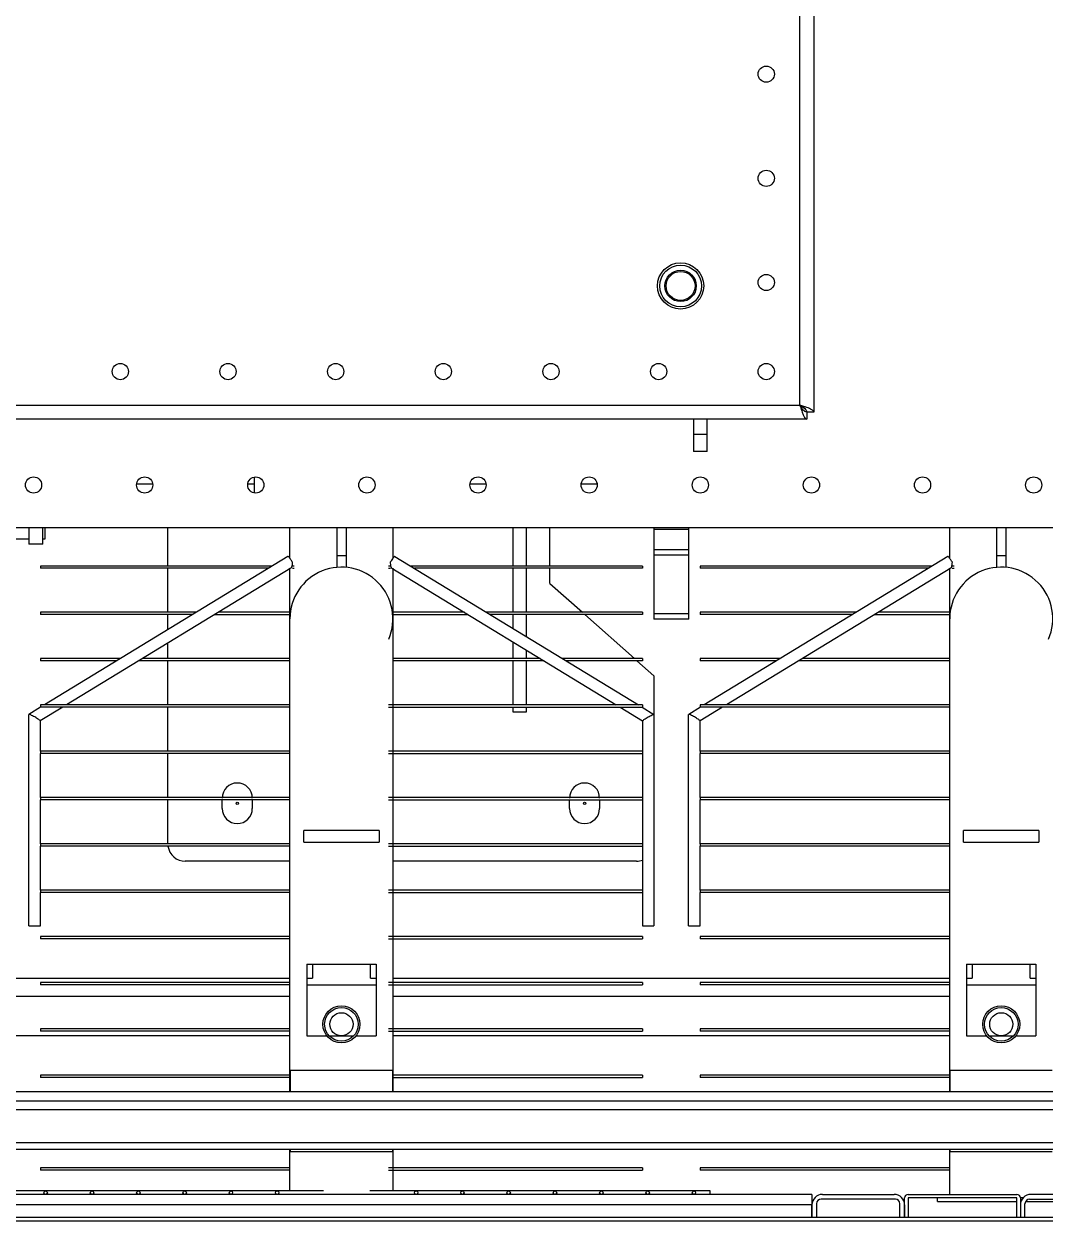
# Model space of a CAD drawing. Header units: millimetres. Extents: x 32496 to 166256, y 3504 to 23939.
# Drawn here: x 97843 to 98725, y 6350 to 7384 of the extents above; entities that cross this region are included whole.
import ezdxf

# ---------------------------------------------------------------- set-up
doc = ezdxf.new("R2010")
doc.units = ezdxf.units.MM
doc.layers.get('0').update_dxf_attribs({"lineweight": 35})
for name, color, linetype in [('FG-S100X100-2068_0', 7, 'Continuous'), ('FG-S80-40-2519_0', 7, 'Continuous'), ('FG-S80-40-922_5_0', 7, 'Continuous'), ('S04S0230_0', 7, 'Continuous'), ('YBM-26-03_3_0', 7, 'Continuous'), ('变压器模型_1__0', 7, 'Continuous')]:
    doc.layers.add(name, color=color, linetype=linetype)

# ---------------------------------------------------------------- blocks, each defined once
blk = doc.blocks.new('etryt5rte')
at = {"color": 2, "lineweight": -3}
blk.add_line((64002.7, -55957.5), (75894.6, -55957.5), dxfattribs=at)
blk = doc.blocks.new('gtrytrgtrr')
at = {"layer": 'FG-S100X100-2068_0', "color": 7, "linetype": 'Continuous'}
for p, q in [((66826.8, -74723.3), (66826.8, -74706.3)), ((66829.8, -74703.3), (66923.8, -74703.3)), ((66923.8, -74706.3), (66829.8, -74706.3)), ((66829.8, -74706.3), (66829.8, -74723.3)), ((66923.8, -74723.3), (66923.8, -74706.3)), ((66926.8, -74706.3), (66926.8, -74723.3))]:
    blk.add_line(p, q, dxfattribs=at)
for centre, start, end in [((66829.8, -74706.3), 90, 180), ((66923.8, -74706.3), 0, 90)]:
    blk.add_arc(centre, 3, start, end, dxfattribs=at)
at = {"layer": 'FG-S80-40-2519_0', "color": 7, "linetype": 'Continuous'}
for p, q in [((66746.8, -74723.3), (66746.8, -74712.3)), ((66750.8, -74711.3), (66750.8, -74723.3)), ((66818.8, -74707.3), (66754.8, -74707.3)), ((66755.8, -74703.3), (66817.8, -74703.3)), ((66822.8, -74723.3), (66822.8, -74711.3)), ((66826.8, -74712.3), (66826.8, -74723.3)), ((66926.8, -74712.3), (66926.8, -74723.3)), ((66930.8, -74723.3), (66930.8, -74711.3)), ((66934.8, -74707.3), (66998.8, -74707.3)), ((66997.8, -74703.3), (66935.8, -74703.3))]:
    blk.add_line(p, q, dxfattribs=at)
for centre, radius, start, end in [((66755.8, -74712.3), 9, 90, 180), ((66754.8, -74711.3), 4, 90, 180), ((66817.8, -74712.3), 9, 0, 90), ((66818.8, -74711.3), 4, 0, 90), ((66935.8, -74712.3), 9, 90, 180), ((66934.8, -74711.3), 4, 90, 180)]:
    blk.add_arc(centre, radius, start, end, dxfattribs=at)
at = {"layer": 'FG-S80-40-922_5_0', "color": 7, "linetype": 'Continuous'}
for q in [(65824.3, -74703.3), (66746.8, -74723.3)]:
    blk.add_line((66746.8, -74703.3), q, dxfattribs=at)
at = {"layer": 'FG-S80-40-922_5_0', "color": 9, "linetype": 'Continuous'}
blk.add_line((66746.8, -74712.3), (65824.3, -74712.3), dxfattribs=at)
at = {"layer": 'S04S0230_0', "color": 7, "linetype": 'Continuous'}
blk.add_line((72186.3, -74723.3), (60350.3, -74723.3), dxfattribs=at)
at = {"layer": 'S04S0230_0', "color": 9, "linetype": 'Continuous'}
blk.add_line((72186.3, -74726.3), (60350.3, -74726.3), dxfattribs=at)
at = {"layer": 'YBM-26-03_3_0', "color": 7, "linetype": 'Continuous'}
for p, q in [((66324.8, -74700.3), (65909.8, -74700.3)), ((66658.8, -74700.3), (66364.8, -74700.3)), ((66658.8, -74703.3), (66658.8, -74700.3))]:
    blk.add_line(p, q, dxfattribs=at)
for centre in [(66084.8, -74701.8), (66124.8, -74701.8), (66164.8, -74701.8), (66204.8, -74701.8), (66244.8, -74701.8), (66284.8, -74701.8), (66404.8, -74701.8), (66444.8, -74701.8), (66484.8, -74701.8), (66524.8, -74701.8), (66564.8, -74701.8), (66604.8, -74701.8), (66644.8, -74701.8)]:
    blk.add_circle(centre, 1.5, dxfattribs=at)
at = {"layer": '变压器模型_1__0', "color": 9, "linetype": 'Continuous'}
for p, q in [((66736.3, -74021.3), (66736.3, -73166.3)), ((64804.3, -74021.3), (66736.3, -74021.3)), ((66644.3, -74046.3), (66656.3, -74046.3)), ((66163.3, -74089.3), (66177.3, -74089.3)), ((66259.3, -74089.3), (66265.3, -74089.3)), ((66451.3, -74089.3), (66465.3, -74089.3)), ((66547.3, -74089.3), (66561.3, -74089.3)), ((66640.3, -74128.7), (66610.3, -74128.7)), ((66610.3, -74145.9), (66640.3, -74145.9)), ((66640.3, -74150.9), (66610.3, -74150.9)), ((66610.3, -74201.3), (66640.3, -74201.3)), ((66315.3, -74504.3), (66315.3, -74516.3)), ((66365.3, -74516.3), (66365.3, -74504.3)), ((66885.3, -74504.3), (66885.3, -74516.3)), ((66935.3, -74516.3), (66935.3, -74504.3)), ((66295.8, -74532.3), (65814.8, -74532.3)), ((66865.8, -74532.3), (66384.8, -74532.3)), ((67510.3, -74630.3), (64030.3, -74630.3))]:
    blk.add_line(p, q, dxfattribs=at)
at = {"layer": '变压器模型_1__0', "color": 6, "linetype": 'Continuous'}
for p, q in [((66748.3, -73166.3), (66748.3, -74027.3)), ((66748.3, -74027.3), (66742.3, -74027.3)), ((66742.3, -74027.3), (66742.3, -74033.3)), ((66742.3, -74033.3), (64798.3, -74033.3)), ((66644.3, -74033.3), (66644.3, -74061.3)), ((66656.3, -74061.3), (66656.3, -74033.3)), ((66656.3, -74061.3), (66644.3, -74061.3)), ((66265.3, -74097.3), (66265.3, -74083.6)), ((67167.3, -74127.3), (64373.3, -74127.3)), ((66070.3, -74127.3), (66070.3, -74141.3)), ((66082.3, -74141.3), (66082.3, -74127.3)), ((66084.3, -74136.8), (66084.3, -74127.3)), ((66190.3, -74160.3), (66190.3, -74127.3)), ((66295.8, -74153.7), (66295.8, -74127.3)), ((66336.3, -74127.3), (66336.3, -74161.3)), ((66344.3, -74127.3), (66344.3, -74161.3)), ((66384.8, -74127.3), (66384.8, -74153.7)), ((66488.3, -74127.3), (66488.3, -74160.3)), ((66500.3, -74160.3), (66500.3, -74127.3)), ((66520.3, -74160.3), (66520.3, -74127.3)), ((66610.3, -74127.3), (66610.3, -74206.3)), ((66640.3, -74206.3), (66640.3, -74127.3)), ((66865.8, -74153.7), (66865.8, -74127.3)), ((66906.3, -74127.3), (66906.3, -74161.3)), ((66914.3, -74127.3), (66914.3, -74161.3)), ((66034.3, -74136.8), (66070.3, -74136.8)), ((66082.3, -74141.3), (66070.3, -74141.3)), ((66082.3, -74136.8), (66084.3, -74136.8)), ((66294.1, -74152), (66083.7, -74280.3)), ((66336.3, -74151.3), (66344.3, -74151.3)), ((66386.5, -74152), (66596.8, -74280.3)), ((66864.1, -74152), (66653.7, -74280.3)), ((66906.3, -74151.3), (66914.3, -74151.3)), ((66280.5, -74160.3), (66080.3, -74160.3)), ((66080.3, -74160.3), (66080.3, -74162.3)), ((66277.2, -74162.3), (66080.3, -74162.3)), ((66296.6, -74162.1), (66102.8, -74280.3)), ((66190.3, -74200.3), (66190.3, -74162.3)), ((66295.8, -74614.3), (66295.8, -74162.3)), ((66299.5, -74160.3), (66297.8, -74160.3)), ((66298, -74162.3), (66299.5, -74162.3)), ((66382.6, -74160.3), (66381, -74160.3)), ((66381, -74162.3), (66382.7, -74162.3)), ((66383.9, -74162.1), (66577.7, -74280.3)), ((66384.8, -74162.3), (66384.8, -74614.3)), ((66600.3, -74160.3), (66400.1, -74160.3)), ((66600.3, -74162.3), (66403.3, -74162.3)), ((66488.3, -74162.3), (66488.3, -74200.3)), ((66500.3, -74200.3), (66500.3, -74162.3)), ((66520.3, -74175.3), (66520.3, -74162.3)), ((66600.3, -74160.3), (66600.3, -74162.3)), ((66850.5, -74160.3), (66650.3, -74160.3)), ((66650.3, -74160.3), (66650.3, -74162.3)), ((66847.2, -74162.3), (66650.3, -74162.3)), ((66866.6, -74162.1), (66672.8, -74280.3)), ((66865.8, -74614.3), (66865.8, -74162.3)), ((66869.5, -74160.3), (66867.8, -74160.3)), ((66868, -74162.3), (66869.5, -74162.3)), ((66520.3, -74175.3), (66548.4, -74200.3)), ((66214.9, -74200.3), (66080.3, -74200.3)), ((66080.3, -74200.3), (66080.3, -74202.3)), ((66211.6, -74202.3), (66080.3, -74202.3)), ((66190.3, -74215.3), (66190.3, -74202.3)), ((66230.7, -74202.3), (66296.3, -74202.3)), ((66295.8, -74200.3), (66234, -74200.3)), ((66384.2, -74202.3), (66449.8, -74202.3)), ((66446.5, -74200.3), (66384.8, -74200.3)), ((66600.3, -74200.3), (66465.6, -74200.3)), ((66600.3, -74202.3), (66468.9, -74202.3)), ((66488.3, -74202.3), (66488.3, -74214.1)), ((66500.3, -74221.4), (66500.3, -74202.3)), ((66550.6, -74202.3), (66593.4, -74240.3)), ((66600.3, -74200.3), (66600.3, -74202.3)), ((66784.9, -74200.3), (66650.3, -74200.3)), ((66650.3, -74200.3), (66650.3, -74202.3)), ((66781.6, -74202.3), (66650.3, -74202.3)), ((66800.7, -74202.3), (66866.3, -74202.3)), ((66865.8, -74200.3), (66804, -74200.3)), ((66640.3, -74206.3), (66610.3, -74206.3)), ((66488.3, -74225.7), (66488.3, -74240.3)), ((66190.3, -74240.3), (66190.3, -74227)), ((66500.3, -74240.3), (66500.3, -74233.1)), ((66149.3, -74240.3), (66080.3, -74240.3)), ((66080.3, -74240.3), (66080.3, -74242.3)), ((66146, -74242.3), (66080.3, -74242.3)), ((66295.8, -74242.3), (66165.1, -74242.3)), ((66295.8, -74240.3), (66168.4, -74240.3)), ((66190.3, -74280.3), (66190.3, -74242.3)), ((66512.1, -74240.3), (66384.8, -74240.3)), ((66515.4, -74242.3), (66384.8, -74242.3)), ((66488.3, -74242.3), (66488.3, -74280.3)), ((66500.3, -74280.3), (66500.3, -74242.3)), ((66600.3, -74240.3), (66531.2, -74240.3)), ((66600.3, -74242.3), (66534.5, -74242.3)), ((66595.6, -74242.3), (66610.3, -74255.3)), ((66600.3, -74240.3), (66600.3, -74242.3)), ((66719.3, -74240.3), (66650.3, -74240.3)), ((66650.3, -74240.3), (66650.3, -74242.3)), ((66716, -74242.3), (66650.3, -74242.3)), ((66865.8, -74242.3), (66735.1, -74242.3)), ((66865.8, -74240.3), (66738.4, -74240.3)), ((66610.3, -74255.3), (66610.3, -74288.5)), ((66070.2, -74471.3), (66070.2, -74288.5)), ((66070.3, -74288.5), (66070.2, -74288.5)), ((66080.4, -74282.3), (66070.3, -74288.5)), ((66099.5, -74282.3), (66080.1, -74294.1)), ((66295.8, -74280.3), (66080.3, -74280.3)), ((66080.3, -74280.3), (66080.3, -74282.3)), ((66295.8, -74282.3), (66080.3, -74282.3)), ((66190.3, -74320.3), (66190.3, -74282.3)), ((66600.3, -74280.3), (66381, -74280.3)), ((66381, -74282.3), (66600.3, -74282.3)), ((66488.3, -74282.3), (66488.3, -74286.3)), ((66488.3, -74286.3), (66500.3, -74286.3)), ((66500.3, -74286.3), (66500.3, -74282.3)), ((66581, -74282.3), (66600.4, -74294.1)), ((66600.2, -74282.3), (66610.2, -74288.5)), ((66600.3, -74280.3), (66600.3, -74282.3)), ((66610.2, -74288.5), (66610.3, -74288.5)), ((66610.3, -74288.5), (66610.3, -74471.3)), ((66640.2, -74471.3), (66640.2, -74288.5)), ((66640.3, -74288.5), (66640.2, -74288.5)), ((66650.4, -74282.3), (66640.3, -74288.5)), ((66669.5, -74282.3), (66650.1, -74294.1)), ((66865.8, -74280.3), (66650.3, -74280.3)), ((66650.3, -74280.3), (66650.3, -74282.3)), ((66865.8, -74282.3), (66650.3, -74282.3)), ((66080.1, -74294.1), (66080.2, -74294.1)), ((66080.2, -74320.3), (66080.2, -74294.1)), ((66600.4, -74294.1), (66600.3, -74294.1)), ((66600.3, -74294.1), (66600.3, -74320.3)), ((66650.1, -74294.1), (66650.2, -74294.1)), ((66650.2, -74320.3), (66650.2, -74294.1)), ((66080.2, -74360.3), (66080.2, -74322.3)), ((66295.8, -74320.3), (66080.3, -74320.3)), ((66080.3, -74320.3), (66080.3, -74322.3)), ((66295.8, -74322.3), (66080.3, -74322.3)), ((66190.3, -74360.3), (66190.3, -74322.3)), ((66600.3, -74320.3), (66381, -74320.3)), ((66381, -74322.3), (66600.3, -74322.3)), ((66600.3, -74320.3), (66600.3, -74322.3)), ((66600.3, -74322.3), (66600.3, -74360.3)), ((66650.2, -74360.3), (66650.2, -74322.3)), ((66865.8, -74320.3), (66650.3, -74320.3)), ((66650.3, -74320.3), (66650.3, -74322.3)), ((66865.8, -74322.3), (66650.3, -74322.3)), ((66295.8, -74360.3), (66080.3, -74360.3)), ((66080.3, -74360.3), (66080.3, -74362.3)), ((66600.3, -74360.3), (66381, -74360.3)), ((66600.3, -74360.3), (66600.3, -74362.3)), ((66865.8, -74360.3), (66650.3, -74360.3)), ((66650.3, -74360.3), (66650.3, -74362.3)), ((66080.2, -74400.3), (66080.2, -74362.3)), ((66295.8, -74362.3), (66080.3, -74362.3)), ((66190.3, -74400.3), (66190.3, -74362.3)), ((66237.3, -74369.8), (66237.3, -74362.3)), ((66263.3, -74362.3), (66263.3, -74369.8)), ((66381, -74362.3), (66600.3, -74362.3)), ((66537.3, -74369.8), (66537.3, -74362.3)), ((66563.3, -74362.3), (66563.3, -74369.8)), ((66600.3, -74362.3), (66600.3, -74400.3)), ((66650.2, -74400.3), (66650.2, -74362.3)), ((66865.8, -74362.3), (66650.3, -74362.3)), ((66372.8, -74388.8), (66307.8, -74388.8)), ((66307.8, -74398.8), (66307.8, -74388.8)), ((66372.8, -74388.8), (66372.8, -74398.8)), ((66942.8, -74388.8), (66877.8, -74388.8)), ((66877.8, -74398.8), (66877.8, -74388.8)), ((66942.8, -74388.8), (66942.8, -74398.8)), ((66080.2, -74440.3), (66080.2, -74402.3)), ((66295.8, -74400.3), (66080.3, -74400.3)), ((66080.3, -74400.3), (66080.3, -74402.3)), ((66295.8, -74402.3), (66080.3, -74402.3)), ((66307.8, -74398.8), (66372.8, -74398.8)), ((66600.3, -74400.3), (66381, -74400.3)), ((66381, -74402.3), (66600.3, -74402.3)), ((66600.3, -74400.3), (66600.3, -74402.3)), ((66600.3, -74402.3), (66600.3, -74440.3)), ((66650.2, -74440.3), (66650.2, -74402.3)), ((66865.8, -74400.3), (66650.3, -74400.3)), ((66650.3, -74400.3), (66650.3, -74402.3)), ((66865.8, -74402.3), (66650.3, -74402.3)), ((66877.8, -74398.8), (66942.8, -74398.8)), ((66295.8, -74415.3), (66205.3, -74415.3)), ((66595.3, -74415.3), (66384.8, -74415.3)), ((66080.2, -74471.3), (66080.2, -74442.3)), ((66295.8, -74440.3), (66080.3, -74440.3)), ((66080.3, -74440.3), (66080.3, -74442.3)), ((66295.8, -74442.3), (66080.3, -74442.3)), ((66600.3, -74440.3), (66381, -74440.3)), ((66381, -74442.3), (66600.3, -74442.3)), ((66600.3, -74440.3), (66600.3, -74442.3)), ((66600.3, -74442.3), (66600.3, -74471.3)), ((66650.2, -74471.3), (66650.2, -74442.3)), ((66865.8, -74440.3), (66650.3, -74440.3)), ((66650.3, -74440.3), (66650.3, -74442.3)), ((66865.8, -74442.3), (66650.3, -74442.3)), ((66070.2, -74471.3), (66080.2, -74471.3)), ((66600.3, -74471.3), (66610.3, -74471.3)), ((66640.2, -74471.3), (66650.2, -74471.3)), ((66295.8, -74480.3), (66080.3, -74480.3)), ((66080.3, -74480.3), (66080.3, -74482.3)), ((66295.8, -74482.3), (66080.3, -74482.3)), ((66600.3, -74480.3), (66381, -74480.3)), ((66381, -74482.3), (66600.3, -74482.3)), ((66600.3, -74480.3), (66600.3, -74482.3)), ((66865.8, -74480.3), (66650.3, -74480.3)), ((66650.3, -74480.3), (66650.3, -74482.3)), ((66865.8, -74482.3), (66650.3, -74482.3)), ((66310.3, -74504.3), (66370.3, -74504.3)), ((66310.3, -74504.3), (66310.3, -74566.3)), ((66370.3, -74504.3), (66370.3, -74566.3)), ((66880.3, -74504.3), (66940.3, -74504.3)), ((66880.3, -74504.3), (66880.3, -74566.3)), ((66940.3, -74504.3), (66940.3, -74566.3)), ((65814.8, -74516.3), (66295.8, -74516.3)), ((66310.3, -74516.3), (66315.3, -74516.3)), ((66365.3, -74516.3), (66370.3, -74516.3)), ((66384.8, -74516.3), (66865.8, -74516.3)), ((66880.3, -74516.3), (66885.3, -74516.3)), ((66935.3, -74516.3), (66940.3, -74516.3)), ((66295.8, -74520.3), (66080.3, -74520.3)), ((66080.3, -74520.3), (66080.3, -74522.3)), ((66295.8, -74522.3), (66080.3, -74522.3)), ((66310.3, -74522.3), (66370.3, -74522.3)), ((66600.3, -74520.3), (66381, -74520.3)), ((66381, -74522.3), (66600.3, -74522.3)), ((66600.3, -74520.3), (66600.3, -74522.3)), ((66865.8, -74520.3), (66650.3, -74520.3)), ((66650.3, -74520.3), (66650.3, -74522.3)), ((66865.8, -74522.3), (66650.3, -74522.3)), ((66880.3, -74522.3), (66940.3, -74522.3)), ((66295.8, -74566.3), (65814.8, -74566.3)), ((66295.8, -74560.3), (66080.3, -74560.3)), ((66080.3, -74560.3), (66080.3, -74562.3)), ((66295.8, -74562.3), (66080.3, -74562.3)), ((66310.3, -74566.3), (66327.8, -74566.3)), ((66330.2, -74566.3), (66350.4, -74566.3)), ((66352.7, -74566.3), (66370.3, -74566.3)), ((66600.3, -74560.3), (66381, -74560.3)), ((66381, -74562.3), (66600.3, -74562.3)), ((66865.8, -74566.3), (66384.8, -74566.3)), ((66600.3, -74560.3), (66600.3, -74562.3)), ((66865.8, -74560.3), (66650.3, -74560.3)), ((66650.3, -74560.3), (66650.3, -74562.3)), ((66865.8, -74562.3), (66650.3, -74562.3)), ((66880.3, -74566.3), (66897.8, -74566.3)), ((66900.2, -74566.3), (66920.4, -74566.3)), ((66922.7, -74566.3), (66940.3, -74566.3)), ((66384.3, -74596.3), (66296.3, -74596.3)), ((66296.3, -74614.3), (66296.3, -74596.3)), ((66384.3, -74596.3), (66384.3, -74614.3)), ((66954.3, -74596.3), (66866.3, -74596.3)), ((66866.3, -74614.3), (66866.3, -74596.3)), ((66295.8, -74600.3), (66080.3, -74600.3)), ((66080.3, -74600.3), (66080.3, -74602.3)), ((66295.8, -74602.3), (66080.3, -74602.3)), ((66384.3, -74602.3), (66600.3, -74602.3)), ((66600.3, -74600.3), (66384.8, -74600.3)), ((66600.3, -74600.3), (66600.3, -74602.3)), ((66865.8, -74600.3), (66650.3, -74600.3)), ((66650.3, -74600.3), (66650.3, -74602.3)), ((66865.8, -74602.3), (66650.3, -74602.3)), ((64030.3, -74614.3), (67510.3, -74614.3)), ((64030.3, -74622.3), (67510.3, -74622.3)), ((64040.3, -74664.3), (67500.3, -74664.3)), ((66295.8, -74700.3), (66295.8, -74664.3)), ((66296.3, -74666.3), (66296.3, -74664.3)), ((66296.3, -74666.3), (66384.3, -74666.3)), ((66384.3, -74664.3), (66384.3, -74666.3)), ((66384.8, -74664.3), (66384.8, -74700.3)), ((66865.8, -74703.3), (66865.8, -74664.3)), ((66866.3, -74666.3), (66866.3, -74664.3)), ((66866.3, -74666.3), (66954.3, -74666.3)), ((66295.8, -74680.3), (66080.3, -74680.3)), ((66080.3, -74680.3), (66080.3, -74682.3)), ((66600.3, -74680.3), (66381, -74680.3)), ((66600.3, -74680.3), (66600.3, -74682.3)), ((66865.8, -74680.3), (66650.3, -74680.3)), ((66650.3, -74680.3), (66650.3, -74682.3)), ((66295.8, -74682.3), (66080.3, -74682.3)), ((66381, -74682.3), (66600.3, -74682.3)), ((66865.8, -74682.3), (66650.3, -74682.3)), ((66855.3, -74709.3), (66855.3, -74706.3)), ((66855.3, -74709.3), (66923.8, -74709.3)), ((66929.1, -74706.3), (66926.8, -74706.3)), ((66931.3, -74709.3), (66965.3, -74709.3))]:
    blk.add_line(p, q, dxfattribs=at)
for centre, radius in [((66707.3, -73735.3), 7), ((66707.3, -73825.3), 7), ((66633.3, -73918.3), 20), ((66633.3, -73918.3), 18), ((66633.3, -73918.3), 13.5), ((66633.3, -73918.3), 12.5), ((66707.3, -73915.3), 7), ((66149.3, -73992.3), 7), ((66242.3, -73992.3), 7), ((66335.3, -73992.3), 7), ((66428.3, -73992.3), 7), ((66521.3, -73992.3), 7), ((66614.3, -73992.3), 7), ((66707.3, -73992.3), 7), ((66074.3, -74090.3), 7), ((66170.3, -74090.3), 7), ((66266.3, -74090.3), 7), ((66362.3, -74090.3), 7), ((66458.3, -74090.3), 7), ((66554.3, -74090.3), 7), ((66650.3, -74090.3), 7), ((66746.3, -74090.3), 7), ((66842.3, -74090.3), 7), ((66938.3, -74090.3), 7), ((66250.3, -74365.3), 1), ((66550.3, -74365.3), 1), ((66340.3, -74556.3), 16), ((66340.3, -74556.3), 14.5), ((66340.3, -74556.3), 10), ((66910.3, -74556.3), 16), ((66910.3, -74556.3), 14.5), ((66910.3, -74556.3), 10)]:
    blk.add_circle(centre, radius, dxfattribs=at)
for centre, radius, start, end in [((66717.5, -74090.7), 71.8, 69.7499, 71.0347), ((66340.3, -74205.8), 44.5, 336.4554, 180), ((66411, -74172.7), 32.4, 148.8551, 150.5947), ((66910.3, -74205.8), 44.5, 336.4554, 180), ((66250.3, -74360.8), 13, 0, 180), ((66550.3, -74360.8), 13, 0, 180), ((66250.3, -74369.8), 13, 180, 0), ((66550.3, -74369.8), 13, 180, 0), ((66205.3, -74400.3), 15, 188.0918, 270), ((66595.3, -74400.3), 15, 270, 289.8544)]:
    blk.add_arc(centre, radius, start, end, dxfattribs=at)
for points, knots in [([(66736.3, -74021.3), (66737.7, -74022.2), (66740.1, -74023.6), (66742.3, -74026.1), (66742.3, -74027.3)], [0, 0, 0, 0, 0.59912, 1, 1, 1, 1]), ([(66742.3, -74027.3), (66741.1, -74027.3), (66738.6, -74025.2), (66737.2, -74022.8), (66736.3, -74021.3)], [0, 0, 0, 0, 0.40088, 1, 1, 1, 1]), ([(66740.9, -74022.8), (66740.5, -74022.7), (66739, -74022.1), (66737.4, -74021.7), (66736.3, -74021.3)], [0, 0, 0, 0, 0.242279, 1, 1, 1, 1]), ([(66736.3, -74021.3), (66736.4, -74021.8), (66737.1, -74023.9), (66737.8, -74025.9), (66738.3, -74027.4)], [0, 0, 0, 0, 0.260384, 1, 1, 1, 1]), ([(66738.3, -74027.4), (66738.7, -74028.4), (66739.4, -74030.1), (66740.3, -74031.8), (66740.8, -74032.4)], [0, 0, 0, 0, 0.574777, 1, 1, 1, 1]), ([(66748.3, -74027.3), (66748.3, -74026.4), (66746, -74024.6), (66743.9, -74023.9), (66742.4, -74023.3)], [0, 0, 0, 0, 0.347751, 1, 1, 1, 1]), ([(66740.8, -74032.4), (66740.9, -74032.5), (66741.3, -74033), (66741.8, -74033.3), (66742.3, -74033.3)], [0, 0, 0, 0, 0.305865, 1, 1, 1, 1]), ([(66295, -74152.7), (66294.8, -74152.5), (66294.5, -74152.2), (66294.2, -74152), (66294.1, -74152)], [0, 0, 0, 0, 0.645003, 1, 1, 1, 1]), ([(66297.8, -74156.8), (66297.3, -74155.9), (66296.6, -74154.8), (66295.9, -74153.8), (66295.7, -74153.6)], [0, 0, 0, 0, 0.768624, 1, 1, 1, 1]), ([(66384.8, -74153.6), (66384.7, -74153.8), (66384.1, -74154.5), (66383.6, -74155.3), (66383.2, -74155.9)], [0, 0, 0, 0, 0.230787, 1, 1, 1, 1]), ([(66386.5, -74152), (66386.2, -74152), (66385.6, -74152.6), (66385.1, -74153.2), (66384.8, -74153.6)], [0, 0, 0, 0, 0.334187, 1, 1, 1, 1]), ([(66865, -74152.7), (66864.8, -74152.5), (66864.5, -74152.2), (66864.2, -74152), (66864.1, -74152)], [0, 0, 0, 0, 0.645003, 1, 1, 1, 1]), ([(66867.8, -74156.8), (66867.3, -74155.9), (66866.6, -74154.8), (66865.9, -74153.8), (66865.7, -74153.6)], [0, 0, 0, 0, 0.768624, 1, 1, 1, 1]), ([(66297.1, -74161.5), (66297, -74161.6), (66296.9, -74161.8), (66296.8, -74162.1), (66296.6, -74162.1)], [0, 0, 0, 0, 0.365429, 1, 1, 1, 1]), ([(66297.4, -74160.4), (66297.4, -74160.5), (66297.3, -74160.9), (66297.2, -74161.2), (66297.1, -74161.5)], [0, 0, 0, 0, 0.279582, 1, 1, 1, 1]), ([(66297.8, -74156.8), (66297.8, -74157.1), (66297.7, -74158.3), (66297.6, -74159.5), (66297.4, -74160.4)], [0, 0, 0, 0, 0.267337, 1, 1, 1, 1]), ([(66383, -74159.6), (66382.9, -74159.3), (66382.8, -74158.4), (66382.7, -74157.5), (66382.7, -74156.8)], [0, 0, 0, 0, 0.237274, 1, 1, 1, 1]), ([(66383.9, -74162.1), (66383.7, -74162.1), (66383.4, -74161.3), (66383.2, -74160.8), (66383.1, -74160.4)], [0, 0, 0, 0, 0.326421, 1, 1, 1, 1]), ([(66867.1, -74161.5), (66867, -74161.6), (66866.9, -74161.8), (66866.8, -74162.1), (66866.6, -74162.1)], [0, 0, 0, 0, 0.365429, 1, 1, 1, 1]), ([(66867.4, -74160.4), (66867.4, -74160.5), (66867.3, -74160.9), (66867.2, -74161.2), (66867.1, -74161.5)], [0, 0, 0, 0, 0.279582, 1, 1, 1, 1]), ([(66867.8, -74156.8), (66867.8, -74157.1), (66867.7, -74158.3), (66867.6, -74159.5), (66867.4, -74160.4)], [0, 0, 0, 0, 0.267337, 1, 1, 1, 1]), ([(66076.2, -74291.3), (66075.6, -74290.9), (66074.4, -74290.3), (66072.7, -74289.4), (66071.4, -74288.8), (66070.6, -74288.5), (66070.3, -74288.5)], [0, 0, 0, 0, 0.321177, 0.62628, 0.869184, 1, 1, 1, 1]), ([(66604.3, -74291.3), (66605, -74290.9), (66606.1, -74290.3), (66607.8, -74289.4), (66609.2, -74288.8), (66609.9, -74288.5), (66610.2, -74288.5)], [0, 0, 0, 0, 0.32121, 0.626361, 0.869323, 1, 1, 1, 1]), ([(66646.2, -74291.3), (66645.6, -74290.9), (66644.4, -74290.3), (66642.7, -74289.4), (66641.4, -74288.8), (66640.6, -74288.5), (66640.3, -74288.5)], [0, 0, 0, 0, 0.321177, 0.62628, 0.869184, 1, 1, 1, 1]), ([(66080.2, -74294.1), (66080.2, -74293.9), (66079.7, -74293.6), (66078.9, -74292.9), (66077.6, -74292.2), (66076.7, -74291.6), (66076.2, -74291.3)], [0, 0, 0, 0, 0.10217, 0.328304, 0.640641, 1, 1, 1, 1]), ([(66600.3, -74294.1), (66600.3, -74293.9), (66600.9, -74293.6), (66601.6, -74292.9), (66602.9, -74292.2), (66603.8, -74291.6), (66604.3, -74291.3)], [0, 0, 0, 0, 0.10242, 0.328402, 0.640675, 1, 1, 1, 1]), ([(66650.2, -74294.1), (66650.2, -74293.9), (66649.7, -74293.6), (66648.9, -74292.9), (66647.6, -74292.2), (66646.7, -74291.6), (66646.2, -74291.3)], [0, 0, 0, 0, 0.10217, 0.328304, 0.640641, 1, 1, 1, 1])]:
    blk.add_open_spline(points, degree=3, knots=knots, dxfattribs=at)
for points in [[(66295.7, -74153.6), (66295.5, -74153.3), (66295.2, -74153), (66295, -74152.7)], [(66865.7, -74153.6), (66865.5, -74153.3), (66865.2, -74153), (66865, -74152.7)], [(66383.1, -74160.4), (66383.1, -74160.1), (66383, -74159.8), (66383, -74159.6)]]:
    blk.add_open_spline(points, degree=3, dxfattribs=at)

msp = doc.modelspace()

# ---------------------------------------------------------------- block references
for name, p in [('etryt5rte', (28096.931, 62375.365)), ('gtrytrgtrr', (31776.885, 81076.369))]:
    msp.add_blockref(name, p)

doc.saveas('drawing.dxf')
